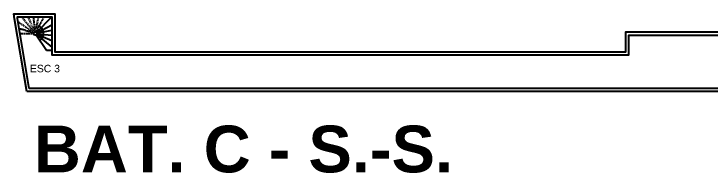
# Model space of a CAD drawing. Extents: x -17026 to -6684, y 7954 to 15956.
# Drawn here: x -16962 to -13224, y 15105 to 15956 of the extents above; entities that cross this region are included whole.
import ezdxf

# ---------------------------------------------------------------- set-up
doc = ezdxf.new("R2010")
doc.units = 0
doc.header["$MEASUREMENT"] = 0
doc.linetypes.add('CACHE', pattern=[0.375, 0.25, -0.125])
for name, color, linetype in [('Nom. Texte', 250, 'CONTINUOUS'), ('Sous-sol', 1, 'CONTINUOUS'), ('TXT_REP_PIECE', 250, 'CONTINUOUS')]:
    doc.layers.add(name, color=color, linetype=linetype)
doc.styles.add('ARIAL', font='arial.ttf')

msp = doc.modelspace()

# ---------------------------------------------------------------- hatches: boundary and pattern name
at = {"layer": 'Sous-sol'}
msp.add_hatch(color=256, dxfattribs=at).paths.add_polyline_path([(-16832.5, 15892.9), (-16817.5, 15877.8), (-16813.2, 15887.5)])

# ---------------------------------------------------------------- linework, layer by layer
at = {"layer": 'Sous-sol', "linetype": 'CACHE', "ltscale": 20}
for p, q in [((-16852.7, 15857.8), (-16920, 15939.8)), ((-16850.5, 15859.1), (-16883.9, 15939.8)), ((-16848, 15859.7), (-16855.9, 15939.8)), ((-16845.4, 15859.6), (-16829.4, 15939.8)), ((-16854.5, 15855.8), (-16939.4, 15912.6)), ((-16855.6, 15853.5), (-16934.1, 15877.3)), ((-16930.1, 15850.9), (-16856, 15850.9))]:
    msp.add_line(p, q, dxfattribs=at)
at = {"layer": 'Sous-sol', "linetype": 'CACHE', "ltscale": 7}
msp.add_line((-16842.9, 15858.7), (-16799.6, 15939.8), dxfattribs=at)
at = {"layer": 'Sous-sol'}
for p, q in [((-16840.8, 15857.2), (-16758.2, 15939.8)), ((-16839.3, 15855.1), (-16758.2, 15898.4)), ((-16838.4, 15852.6), (-16758.2, 15868.6)), ((-16838.3, 15850), (-16758.2, 15842.1)), ((-16842.2, 15843.5), (-16787.5, 15761.8)), ((-16840.2, 15845.3), (-16758.2, 15778)), ((-16838.9, 15847.5), (-16758.2, 15814.1)), ((-16787.5, 15761.8), (-16758.2, 15761.8))]:
    msp.add_line(p, q, dxfattribs=at)
msp.add_lwpolyline([(-16892.8, 15540.8), (-16958.1, 15929.8), (-16961.9, 15955.9), (-16742.3, 15955.9), (-16742.3, 15752.8), (-13675.7, 15752.8), (-13675.7, 15860.8), (-13152.6, 15860.8), (-13152.6, 15752.8), (-7149.7, 15752.8), (-7149.7, 15540.8)], close=True, dxfattribs=at)
msp.add_lwpolyline([(-16879.3, 15556.8), (-16942.3, 15932.3), (-16943.4, 15939.9), (-16758.3, 15939.9), (-16758.3, 15736.8), (-13659.7, 15736.8), (-13659.7, 15842.8), (-13168.6, 15842.8), (-13168.6, 15736.8), (-7165.7, 15736.8), (-7165.7, 15556.8), (-16879.3, 15556.8)], dxfattribs=at)
msp.add_circle((-16847.2, 15851), 8.89, dxfattribs=at)
msp.add_arc((-16847.1, 15850.9), 44.4, 303.75, 70.8279, dxfattribs=at)

# ---------------------------------------------------------------- texts
at = {"layer": 'Nom. Texte', "insert": (-16876.1, 15683.8), "char_height": 40, "attachment_point": 1, "style": 'ARIAL'}
msp.add_mtext_dynamic_manual_height_columns('ESC 3', width=243.836, gutter_width=12.5, heights=[0], dxfattribs=at)
at = {"layer": 'TXT_REP_PIECE', "insert": (-15729.4, 15231.4), "char_height": 250, "width": 2390.625, "attachment_point": 5}
msp.add_mtext('{\\fArial|b1|i0|c0|p34;\\C7;BAT. C - S.-S.}', dxfattribs=at)

doc.saveas('drawing.dxf')
